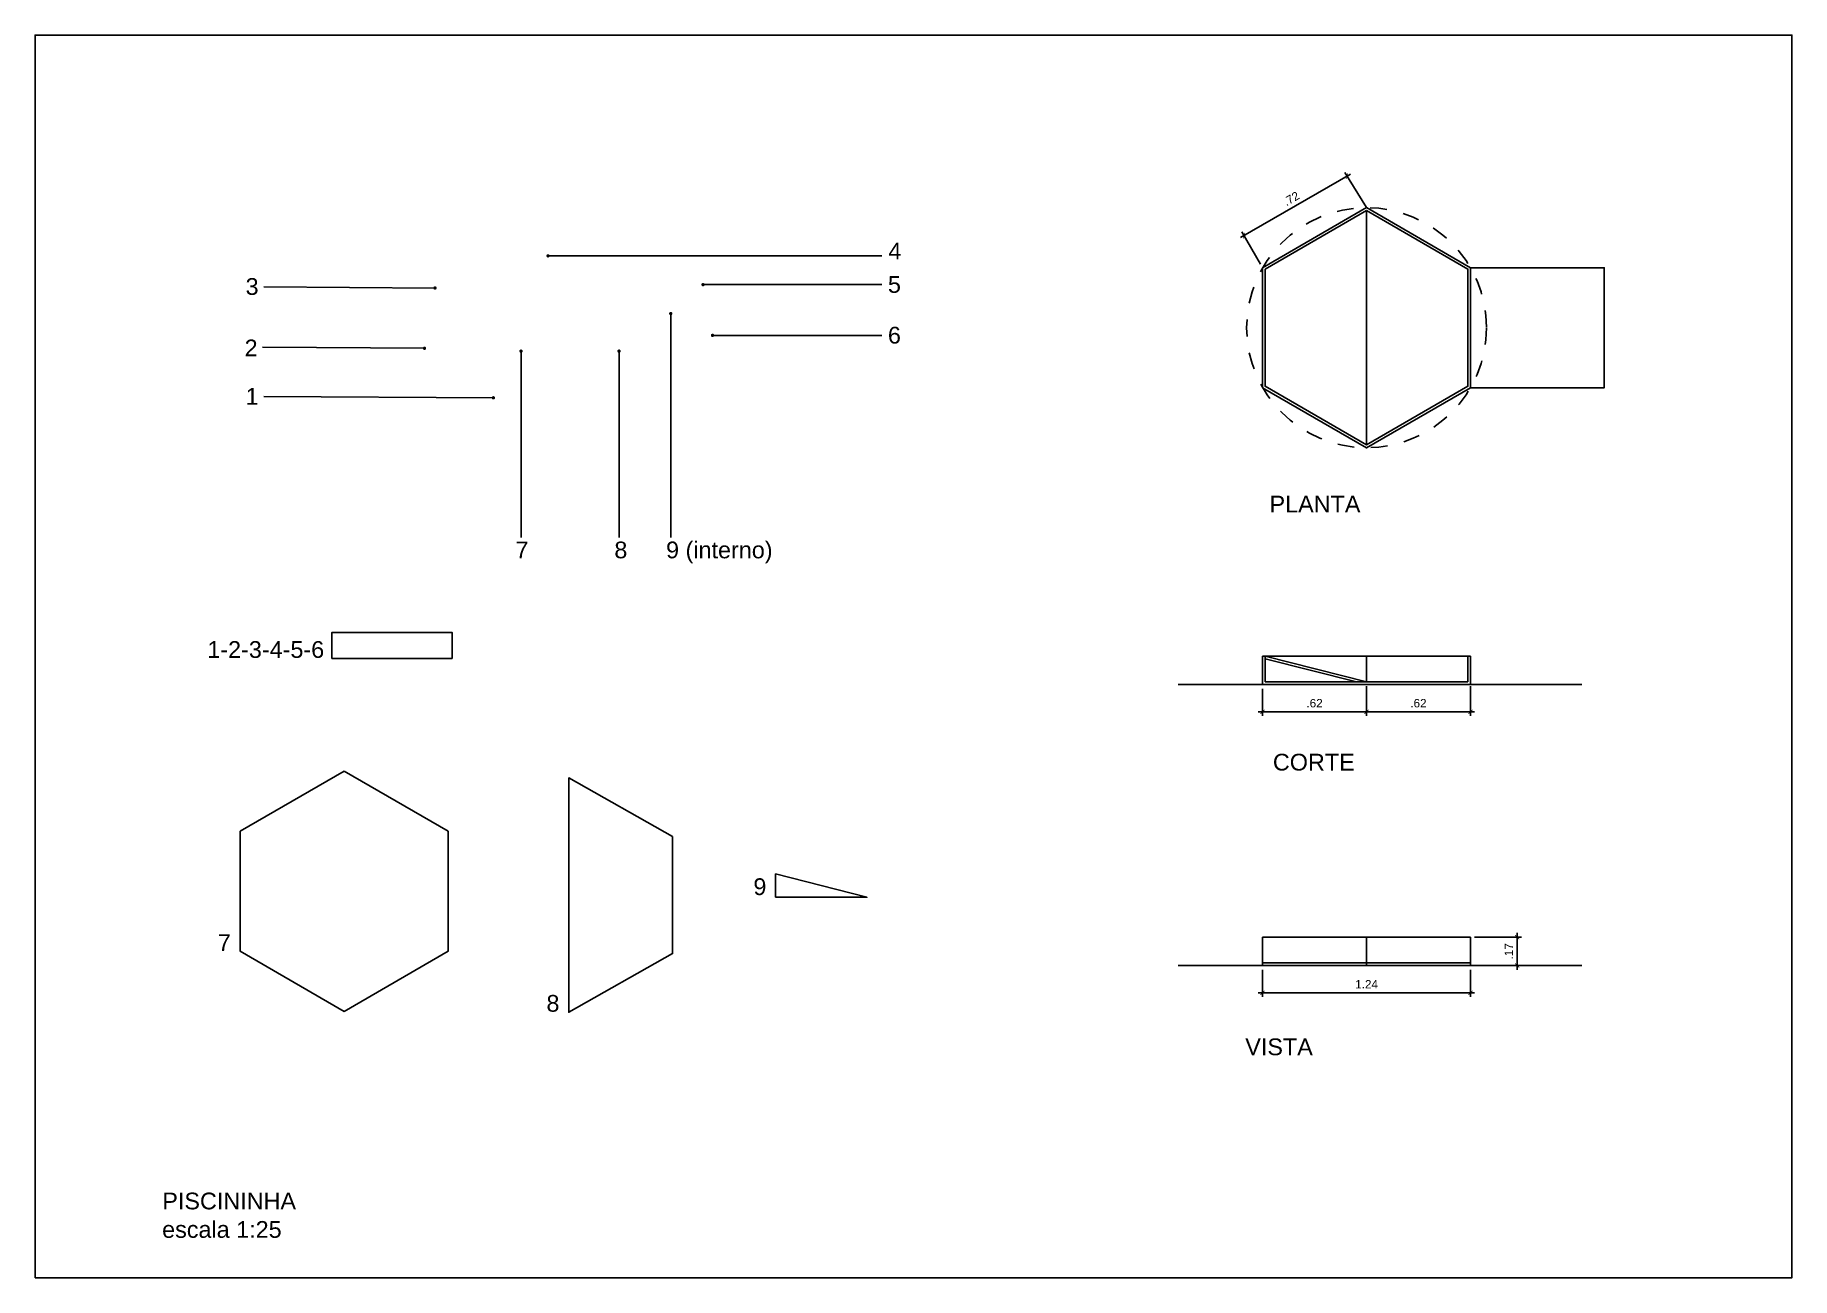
# Model space of a CAD drawing. Header units: metres. Extents: x 0.2 to 73.1, y 0.2 to 38.5.
# Drawn here: x 0.2 to 10.7, y 0.2 to 7.63 of the extents above; entities outside this region: 5.
import ezdxf

# ---------------------------------------------------------------- set-up
doc = ezdxf.new("R2010")
doc.units = ezdxf.units.M
doc.header["$LTSCALE"] = 0.05
doc.header["$MEASUREMENT"] = 0
doc.linetypes.add('Hidden Line', pattern=[0.3175, 0.211667, -0.105833])
for name, color, linetype in [('2D-CHAMADAS', 7, 'Continuous'), ('AR-MOBILIARIO', 7, 'Continuous'), ('FLIP_COTA', 1, 'Continuous'), ('FLIP_TXT_02', 2, 'Continuous'), ('UR-CALÇADAS', 7, 'Continuous')]:
    doc.layers.add(name, color=color, linetype=linetype)
doc.styles.add('080-ARIAL-100', font='arial.ttf', dxfattribs={"height": 0.175})
doc.styles.add('Arial', font='arial.ttf')
doc.dimstyles.new('PADR025', dxfattribs={"dimscale": 0, "dimtxt": 0.05, "dimasz": 0.025, "dimexe": 0.025, "dimexo": 0.025, "dimgap": 0.025, "dimtad": 1, "dimzin": 5, "dimdsep": 46, "dimtxsty": 'Arial', "dimblk1": 'ARCHTICK', "dimblk2": 'ARCHTICK', "dimsah": 1, "dimcen": 0.025, "dimdle": 0.025, "dimclrd": 12, "dimclre": 12, "dimclrt": 12, "dimadec": 0, "dimazin": 0, "dimtfac": 1, "dimtix": 1, "dimtmove": 2, "dimatfit": 3, "dimldrblk": 'ORIGIN', "dimfxl": 0.05, "dimtolj": 1, "dimtzin": 5, "dimarcsym": 0})
pattern_1 = [(10, (0, 0), (-0.01562834, 0.0886327), [])]

# ---------------------------------------------------------------- blocks, each defined once
blk = doc.blocks.new('_ArchTick')
at = {"color": 0, "linetype": 'ByBlock', "const_width": 0.15}
blk.add_lwpolyline([(-0.5, -0.5), (0.5, 0.5)], dxfattribs=at)
blk = doc.blocks.new('*D221')
at = {"layer": 'DEFPOINTS', "color": 0, "ltscale": 10, "transparency": 16777216}
for p in [(7.539, 2.067), (8.782, 2.067), (8.782, 1.904)]:
    blk.add_point(p, dxfattribs=at)
at = {"layer": 'FLIP_COTA', "color": 12, "lineweight": -2, "ltscale": 10, "transparency": 16777216}
for p, q in [((7.539, 2.042), (7.539, 1.879)), ((8.782, 2.042), (8.782, 1.879)), ((7.514, 1.904), (8.807, 1.904))]:
    blk.add_line(p, q, dxfattribs=at)
at = {"layer": 'FLIP_COTA', "color": 12, "lineweight": -2, "ltscale": 10, "transparency": 16777216, "xscale": 0.025, "yscale": 0.025, "zscale": 0.025, "rotation": 180}
blk.add_blockref('_ArchTick', (7.539, 1.904), dxfattribs=at)
at = {"layer": 'FLIP_COTA', "color": 12, "lineweight": -2, "ltscale": 10, "transparency": 16777216, "xscale": 0.025, "yscale": 0.025, "zscale": 0.025}
blk.add_blockref('_ArchTick', (8.782, 1.904), dxfattribs=at)
at = {"layer": 'FLIP_COTA', "color": 12, "ltscale": 10, "transparency": 16777216, "insert": (8.161, 1.955), "char_height": 0.05, "attachment_point": 5, "style": 'Arial'}
blk.add_mtext('\\A1;1.24', dxfattribs=at)
blk = doc.blocks.new('_Origin')
at = {"color": 0, "linetype": 'ByBlock', "lineweight": -2}
blk.add_line((0, 0), (-1, 0), dxfattribs=at)
blk.add_circle((0, 0), 0.5, dxfattribs=at)
blk = doc.blocks.new('*D222')
at = {"layer": 'DEFPOINTS', "color": 0, "ltscale": 10, "transparency": 16777216}
for p in [(8.782, 2.237), (9.061, 2.237), (8.757, 2.067)]:
    blk.add_point(p, dxfattribs=at)
at = {"layer": 'FLIP_COTA', "color": 12, "lineweight": -2, "ltscale": 10, "transparency": 16777216}
for p, q in [((8.807, 2.237), (9.086, 2.237)), ((9.061, 2.042), (9.061, 2.262)), ((8.782, 2.067), (9.086, 2.067))]:
    blk.add_line(p, q, dxfattribs=at)
at = {"layer": 'FLIP_COTA', "color": 12, "lineweight": -2, "ltscale": 10, "transparency": 16777216, "xscale": 0.025, "yscale": 0.025, "zscale": 0.025}
for p, rotation in [((9.061, 2.237), 90), ((9.061, 2.067), 270)]:
    blk.add_blockref('_ArchTick', p, dxfattribs=dict(at, rotation=rotation))
at = {"layer": 'FLIP_COTA', "color": 12, "ltscale": 10, "transparency": 16777216, "insert": (9.011, 2.152), "char_height": 0.05, "attachment_point": 5, "rotation": 90, "style": 'Arial'}
blk.add_mtext('\\A1;.17', dxfattribs=at)
blk = doc.blocks.new('*D223')
at = {"layer": 'DEFPOINTS', "color": 0, "ltscale": 10, "transparency": 16777216}
for p in [(8.161, 3.746), (8.782, 3.761), (8.782, 3.583)]:
    blk.add_point(p, dxfattribs=at)
at = {"layer": 'FLIP_COTA', "color": 12, "lineweight": -2, "ltscale": 10, "transparency": 16777216}
for p, q in [((8.161, 3.721), (8.161, 3.558)), ((8.782, 3.736), (8.782, 3.558)), ((8.136, 3.583), (8.807, 3.583))]:
    blk.add_line(p, q, dxfattribs=at)
at = {"layer": 'FLIP_COTA', "color": 12, "lineweight": -2, "ltscale": 10, "transparency": 16777216, "xscale": 0.025, "yscale": 0.025, "zscale": 0.025, "rotation": 180}
blk.add_blockref('_ArchTick', (8.161, 3.583), dxfattribs=at)
at = {"layer": 'FLIP_COTA', "color": 12, "lineweight": -2, "ltscale": 10, "transparency": 16777216, "xscale": 0.025, "yscale": 0.025, "zscale": 0.025}
blk.add_blockref('_ArchTick', (8.782, 3.583), dxfattribs=at)
at = {"layer": 'FLIP_COTA', "color": 12, "ltscale": 10, "transparency": 16777216, "insert": (8.471, 3.634), "char_height": 0.05, "attachment_point": 5, "style": 'Arial'}
blk.add_mtext('\\A1;.62', dxfattribs=at)
blk = doc.blocks.new('*D224')
at = {"layer": 'DEFPOINTS', "color": 0, "ltscale": 10, "transparency": 16777216}
for p in [(7.539, 3.746), (8.161, 3.761), (8.161, 3.583)]:
    blk.add_point(p, dxfattribs=at)
at = {"layer": 'FLIP_COTA', "color": 12, "lineweight": -2, "ltscale": 10, "transparency": 16777216}
for p, q in [((7.539, 3.721), (7.539, 3.558)), ((8.161, 3.736), (8.161, 3.558)), ((7.514, 3.583), (8.186, 3.583))]:
    blk.add_line(p, q, dxfattribs=at)
at = {"layer": 'FLIP_COTA', "color": 12, "lineweight": -2, "ltscale": 10, "transparency": 16777216, "xscale": 0.025, "yscale": 0.025, "zscale": 0.025, "rotation": 180}
blk.add_blockref('_ArchTick', (7.539, 3.583), dxfattribs=at)
at = {"layer": 'FLIP_COTA', "color": 12, "lineweight": -2, "ltscale": 10, "transparency": 16777216, "xscale": 0.025, "yscale": 0.025, "zscale": 0.025}
blk.add_blockref('_ArchTick', (8.161, 3.583), dxfattribs=at)
at = {"layer": 'FLIP_COTA', "color": 12, "ltscale": 10, "transparency": 16777216, "insert": (7.85, 3.634), "char_height": 0.05, "attachment_point": 5, "style": 'Arial'}
blk.add_mtext('\\A1;.62', dxfattribs=at)

msp = doc.modelspace()

# ---------------------------------------------------------------- hatches: boundary and pattern name
at = {"layer": 'AR-MOBILIARIO', "linetype": 'Continuous', "lineweight": 0, "true_color": 0x5d5d5d}
h = msp.add_hatch(dxfattribs=at)
h.set_pattern_fill('MADEIRA_1', color=251, style=0, pattern_type=2)
h.set_pattern_definition(pattern_1)
h.paths.add_polyline_path([(35.991, 24.851), (35.978, 24.867), (35.532, 24.762), (35.533, 24.751), (35.539, 24.746), (35.547, 24.747)])
h = msp.add_hatch(dxfattribs=at)
h.set_pattern_fill('MADEIRA_1', color=251, style=0, pattern_type=2)
h.set_pattern_definition(pattern_1)
h.paths.add_polyline_path([(35.53, 24.777), (35.537, 24.764), (35.544, 24.765)])
h = msp.add_hatch(dxfattribs=at)
h.set_pattern_fill('MADEIRA_1', color=251, style=0, pattern_type=2)
h.set_pattern_definition(pattern_1)
h.paths.add_polyline_path([(35.532, 24.762), (35.537, 24.764), (35.53, 24.777)])
h = msp.add_hatch(dxfattribs=at)
h.set_pattern_fill('MADEIRA_1', color=251, style=0, pattern_type=2)
h.set_pattern_definition(pattern_1)
h.paths.add_polyline_path([(35.863, 24.471), (35.865, 24.493), (35.858, 24.499), (35.841, 24.489)])
at = {"layer": 'UR-CALÇADAS', "linetype": 'Continuous', "lineweight": 0, "true_color": 0x55697f}
msp.add_hatch(color=147, dxfattribs=at).paths.add_polyline_path([(73.119, 38.452), (73.103, 38.424, 0.005311)])

# ---------------------------------------------------------------- linework, layer by layer
at = {"layer": '2D-CHAMADAS', "color": 2}
for p, q in [((7.539, 6.236), (8.161, 6.595)), ((7.554, 6.228), (8.161, 6.578)), ((8.161, 5.178), (8.161, 6.578)), ((7.539, 3.916), (7.539, 3.746)), ((7.539, 3.916), (8.782, 3.916)), ((7.554, 3.916), (7.554, 3.761)), ((7.554, 3.916), (8.161, 3.761)), ((7.554, 3.9), (8.1, 3.761)), ((8.767, 3.916), (8.767, 3.761)), ((8.782, 3.916), (8.782, 3.746)), ((7.539, 3.746), (8.782, 3.746)), ((7.554, 3.761), (8.767, 3.761)), ((7.539, 2.237), (7.539, 2.067)), ((7.539, 2.237), (8.782, 2.237)), ((8.782, 2.237), (8.782, 2.067)), ((7.539, 2.067), (8.782, 2.067))]:
    msp.add_line(p, q, dxfattribs=at)
at = {"layer": '2D-CHAMADAS', "color": 1}
for p, q in [((3.269, 6.307), (5.264, 6.307)), ((1.57, 6.122), (2.593, 6.115)), ((4.195, 6.135), (5.264, 6.135)), ((4.002, 5.962), (4.002, 4.624)), ((4.252, 5.832), (5.264, 5.832)), ((1.561, 5.761), (2.53, 5.755)), ((3.107, 5.738), (3.107, 4.624)), ((3.693, 5.738), (3.693, 4.624)), ((1.57, 5.466), (2.942, 5.459)), ((8.161, 3.916), (8.161, 3.761)), ((8.161, 2.237), (8.161, 2.067)), ((7.539, 2.082), (8.782, 2.082))]:
    msp.add_line(p, q, dxfattribs=at)
at = {"layer": '2D-CHAMADAS', "color": 4}
for p, q in [((7.035, 3.746), (9.448, 3.746)), ((7.035, 2.067), (9.448, 2.067))]:
    msp.add_line(p, q, dxfattribs=at)
at = {"layer": '2D-CHAMADAS', "color": 2}
for points in [[(8.161, 6.595), (8.782, 6.236), (8.782, 5.519), (8.161, 5.16), (7.539, 5.519), (7.539, 6.236)], [(8.161, 6.578), (8.767, 6.228), (8.767, 5.528), (8.161, 5.178), (7.554, 5.528), (7.554, 6.228)]]:
    msp.add_lwpolyline(points, dxfattribs=at)
at = {"layer": '2D-CHAMADAS', "color": 1, "const_width": 0.01}
for points in [[(3.264, 6.307, 1), (3.274, 6.307, 1)], [(2.588, 6.115, 1), (2.598, 6.115, 1)], [(4.19, 6.135, 1), (4.2, 6.135, 1)], [(3.997, 5.962, 1), (4.007, 5.962, 1)], [(4.247, 5.832, 1), (4.257, 5.832, 1)], [(2.525, 5.755, 1), (2.535, 5.755, 1)], [(3.102, 5.738, 1), (3.112, 5.738, 1)], [(3.688, 5.738, 1), (3.698, 5.738, 1)], [(2.937, 5.459, 1), (2.947, 5.459, 1)]]:
    msp.add_lwpolyline(points, format="xyb", close=True, dxfattribs=at)
at = {"layer": '2D-CHAMADAS', "color": 2}
for points in [[(8.782, 5.519), (9.582, 5.519), (9.582, 6.236), (8.782, 6.236)], [(1.977, 3.902), (2.695, 3.902), (2.695, 4.057), (1.977, 4.057)], [(2.05, 3.228), (2.671, 2.869), (2.671, 2.152), (2.05, 1.793), (1.429, 2.152), (1.429, 2.869)], [(4.013, 2.838), (4.013, 2.138), (3.392, 1.788), (3.392, 3.188)], [(4.629, 2.475), (5.175, 2.475), (4.629, 2.614)]]:
    msp.add_lwpolyline(points, close=True, dxfattribs=at)
at = {"layer": '2D-CHAMADAS', "color": 252, "linetype": 'Hidden Line'}
msp.add_circle((8.161, 5.878), 0.717, dxfattribs=at)
at = {"layer": 'DEFPOINTS'}
msp.add_lwpolyline([(0.203, 0.201), (10.703, 0.201), (10.703, 7.626), (0.203, 7.626)], close=True, dxfattribs=at)
at = {"layer": 'FLIP_COTA', "color": 12, "ltscale": 10}
for p, q in [((7.407, 6.416), (8.065, 6.796)), ((8.161, 6.595), (8.031, 6.805)), ((7.527, 6.258), (7.416, 6.45))]:
    msp.add_line(p, q, dxfattribs=at)

# ---------------------------------------------------------------- block references
at = {"layer": 'FLIP_COTA', "color": 12, "ltscale": 10, "xscale": 0.025, "yscale": 0.025, "zscale": 0.025}
for p, rotation in [((8.043, 6.783), 29.99999999996821), ((7.429, 6.428), 209.9999999999682)]:
    msp.add_blockref('_ArchTick', p, dxfattribs=dict(at, rotation=rotation))

# ---------------------------------------------------------------- texts
at = {"layer": 'FLIP_COTA', "color": 12, "ltscale": 10, "insert": (7.711, 6.649), "char_height": 0.05, "attachment_point": 5, "rotation": 30, "style": 'Arial'}
msp.add_mtext('\\A1;.72', dxfattribs=at)
at = {"layer": 'FLIP_TXT_02', "char_height": 0.1, "width": 3.9314, "attachment_point": 1, "style": '080-ARIAL-100'}
for s, insert in [('4', (5.303, 6.386)), ('3 ', (1.461, 6.174)), ('5', (5.3, 6.186)), ('6 ', (5.3, 5.883)), ('2 ', (1.455, 5.807)), ('1 ', (1.461, 5.518)), ('PLANTA', (7.581, 4.874)), ('7 ', (3.074, 4.6)), ('8', (3.665, 4.6)), ('9 (interno)', (3.974, 4.6)), ('1-2-3-4-5-6 ', (1.232, 4.005)), ('CORTE', (7.601, 3.332)), ('9', (4.496, 2.588)), ('7', (1.295, 2.254)), ('8', (3.259, 1.891)), ('VISTA ', (7.436, 1.631)), ('PISCININHA', (0.963, 0.71)), ('escala 1:25', (0.962, 0.54))]:
    msp.add_mtext(s, dxfattribs=dict(at, insert=insert))

# ---------------------------------------------------------------- dimensions: what is measured, and where the dimension line sits
at = {"layer": 'FLIP_COTA', "ltscale": 10}
for base, p1, p2, picture, middle in [((8.161, 3.583), (7.539, 3.746), (8.161, 3.761), '*D224', (7.85, 3.634)), ((8.782, 3.583), (8.161, 3.746), (8.782, 3.761), '*D223', (8.471, 3.634)), ((8.782, 1.904), (7.539, 2.067), (8.782, 2.067), '*D221', (8.161, 1.955))]:
    dim = msp.add_linear_dim(base=base, p1=p1, p2=p2, dimstyle='PADR025', override={"dimscale": 1}, dxfattribs=at)
    dim.commit()
    dim.dimension.update_dxf_attribs({"geometry": picture, "text_midpoint": middle})
dim = msp.add_linear_dim(base=(9.061, 2.237), p1=(8.757, 2.067), p2=(8.782, 2.237), angle=90, dimstyle='PADR025', override={"dimscale": 1}, dxfattribs=at)
dim.commit()
dim.dimension.update_dxf_attribs({"geometry": '*D222', "text_midpoint": (9.011, 2.152)})

doc.saveas('drawing.dxf')
